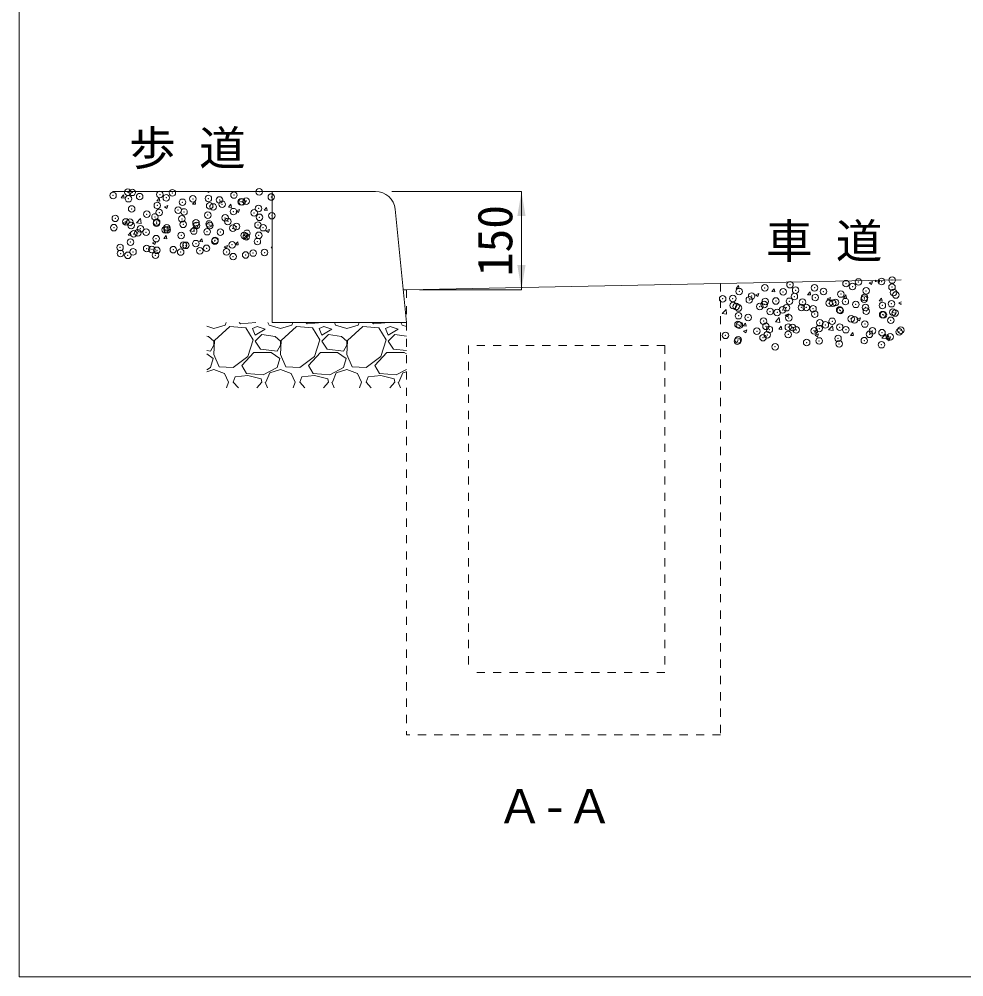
# Model space of a CAD drawing. Units: millimetres at full size, sheet at 1:20; details may follow other scales. Extents: x -237 to 17963, y -1745 to 5903.
# Drawn here: x 7963 to 9406, y -1745 to -281 of the extents above; entities that cross this region are included whole.
import ezdxf
from ezdxf.enums import TextEntityAlignment as Align

# ---------------------------------------------------------------- set-up
doc = ezdxf.new("R2010")
doc.units = ezdxf.units.MM
doc.header["$LTSCALE"] = 20
doc.header["$PDMODE"] = 32
doc.header["$PDSIZE"] = 10
doc.linetypes.add('USER1', pattern=[1.25, 0.625, -0.625])
for name, color, linetype, lineweight in [('_0-0_', 7, 'USER1', 13), ('寸法線', 7, 'Continuous', 9), ('本体', 2, 'Continuous', 13), ('枠', 5, 'Continuous', 5), ('ﾊｯﾁﾝｸﾞ', 7, 'Continuous', 5)]:
    doc.layers.add(name, color=color, linetype=linetype, lineweight=lineweight)
doc.styles.add('ＭＳ ゴシック', font='')
doc.styles.get('ＭＳ ゴシック').set_extended_font_data('MS Gothic')

# ---------------------------------------------------------------- blocks, each defined once
blk = doc.blocks.new('filled_arrow')
at = {"color": 0, "linetype": 'Continuous', "lineweight": -2}
blk.add_solid([(7.5, 1.25), (0, 0), (7.5, -1.25)], dxfattribs=at)

msp = doc.modelspace()

# ---------------------------------------------------------------- linework, layer by layer
at = {"layer": '_0-0_', "color": 2}
for p, q in [((9034.59, -685.05), (9034.59, -1375.05)), ((8554.59, -694.65), (8554.59, -1375.05)), ((8949.59, -780.05), (8649.59, -780.05)), ((8649.59, -780.05), (8649.59, -1280.05)), ((8949.59, -780.05), (8949.59, -1280.05)), ((8949.59, -1280.05), (8649.59, -1280.05)), ((9034.59, -1375.05), (8554.59, -1375.05))]:
    msp.add_line(p, q, dxfattribs=at)
at = {"layer": '寸法線'}
for p, q in [((8532.44, -544.65), (8730.38, -544.65)), ((8730.38, -694.65), (8730.38, -544.65)), ((8574.59, -694.65), (8730.38, -694.65))]:
    msp.add_line(p, q, dxfattribs=at)
at = {"layer": '本体'}
for p, q in [((8349.59, -544.65), (8105.35, -544.65)), ((8349.59, -744.65), (8349.59, -544.65)), ((8507.44, -544.65), (8349.59, -544.65)), ((8537.29, -571.67), (8554.59, -744.65)), ((9034.59, -685.05), (8554.59, -694.65)), ((9034.59, -685.05), (9310.52, -679.53)), ((8554.59, -694.65), (8549.59, -694.65)), ((8554.59, -744.65), (8349.59, -744.65))]:
    msp.add_line(p, q, dxfattribs=at)
msp.add_arc((8507.44, -574.65), 30, 5.71123, 90, dxfattribs=at)
at = {"layer": '枠', "lineweight": 13}
for q in [(7962.91, 5147.81), (17962.91, -1745.05)]:
    msp.add_line((7962.91, -1745.05), q, dxfattribs=at)
at = {"layer": 'ﾊｯﾁﾝｸﾞ'}
for p, q in [((8118.64, -554.17), (8122.31, -549.8)), ((8118.64, -554.17), (8123.2, -554.57)), ((8123.21, -554.57), (8122.32, -549.79)), ((8173.3, -558.96), (8176.97, -554.58)), ((8177.86, -559.35), (8176.98, -554.58)), ((8250.76, -544.65), (8252.74, -545.99)), ((8252.74, -545.99), (8253.19, -544.65)), ((8173.3, -558.96), (8177.85, -559.35)), ((8184.93, -568.01), (8190.26, -565.96)), ((8184.93, -568.01), (8188.72, -570.57)), ((8188.72, -570.57), (8190.26, -565.96)), ((8227.95, -563.74), (8231.63, -559.36)), ((8227.95, -563.74), (8232.51, -564.14)), ((8232.52, -564.13), (8231.63, -559.36)), ((8282.61, -568.52), (8286.28, -564.14)), ((8282.61, -568.52), (8287.16, -568.92)), ((8287.17, -568.92), (8286.29, -564.14)), ((8337.26, -573.3), (8340.94, -568.92)), ((8341.83, -573.7), (8340.95, -568.92)), ((8294.44, -574.11), (8299.77, -572.06)), ((8294.44, -574.11), (8298.23, -576.67)), ((8298.23, -576.67), (8299.77, -572.06)), ((8337.26, -573.3), (8341.82, -573.7)), ((8120.9, -592.58), (8126.24, -590.53)), ((8120.9, -592.59), (8124.69, -595.14)), ((8124.69, -595.14), (8126.24, -590.54)), ((8142.43, -592.23), (8148.37, -586.05)), ((8142.43, -592.24), (8149.21, -593.29)), ((8149.21, -593.29), (8148.37, -586.05)), ((8223.76, -604.85), (8229.69, -598.66)), ((8230.54, -605.9), (8229.69, -598.66)), ((8230.41, -598.69), (8235.75, -596.64)), ((8230.41, -598.69), (8234.2, -601.25)), ((8234.2, -601.25), (8235.75, -596.64)), ((8129.21, -611.49), (8132.89, -607.11)), ((8129.21, -611.49), (8133.77, -611.89)), ((8133.78, -611.89), (8132.9, -607.11)), ((8183.87, -616.27), (8187.54, -611.89)), ((8188.43, -616.67), (8187.55, -611.89)), ((8223.76, -604.85), (8230.54, -605.9)), ((8305.08, -617.46), (8311.02, -611.27)), ((8311.86, -618.51), (8311.02, -611.27)), ((8339.92, -604.79), (8345.26, -602.74)), ((8339.92, -604.79), (8343.71, -607.35)), ((8343.71, -607.35), (8345.26, -602.74)), ((8166.39, -623.26), (8171.72, -621.21)), ((8166.39, -623.27), (8170.18, -625.82)), ((8170.18, -625.82), (8171.72, -621.22)), ((8183.87, -616.27), (8188.42, -616.67)), ((8238.52, -621.05), (8242.2, -616.68)), ((8238.52, -621.05), (8243.08, -621.45)), ((8243.09, -621.45), (8242.21, -616.67)), ((8275.9, -629.36), (8281.23, -627.32)), ((8275.9, -629.37), (8279.69, -631.92)), ((8279.69, -631.92), (8281.23, -627.32)), ((8293.18, -625.84), (8296.85, -621.46)), ((8293.18, -625.84), (8297.73, -626.23)), ((8297.74, -626.23), (8296.86, -621.46)), ((8305.08, -617.46), (8311.86, -618.52)), ((8347.84, -630.62), (8349.59, -628.53)), ((8347.84, -630.62), (8349.59, -630.77)), ((9261.48, -684.29), (9266.82, -682.24)), ((9261.48, -684.29), (9265.27, -686.85)), ((9265.27, -686.85), (9266.81, -682.24)), ((9270.86, -681.97), (9272.48, -680.29)), ((9270.86, -681.97), (9277.64, -683.03)), ((9277.64, -683.02), (9277.31, -680.19)), ((9058.36, -692.78), (9062.03, -688.4)), ((9058.36, -692.78), (9062.91, -693.18)), ((9062.92, -693.18), (9062.04, -688.4)), ((9087.95, -702.76), (9093.28, -700.71)), ((9091.74, -705.32), (9093.28, -700.72)), ((9113.01, -697.56), (9116.68, -693.18)), ((9113.01, -697.56), (9117.57, -697.96)), ((9117.57, -697.96), (9116.69, -693.18)), ((9167.67, -702.34), (9171.34, -697.97)), ((9167.67, -702.34), (9172.22, -702.74)), ((9172.23, -702.74), (9171.35, -697.96)), ((9087.94, -702.77), (9091.73, -705.32)), ((9197.45, -708.87), (9201.24, -711.43)), ((9197.46, -708.87), (9202.79, -706.82)), ((9201.24, -711.43), (9202.79, -706.82)), ((9222.32, -707.12), (9226, -702.75)), ((9222.32, -707.12), (9226.88, -707.52)), ((9226.88, -707.52), (9226, -702.75)), ((9276.98, -711.91), (9280.65, -707.53)), ((9276.98, -711.91), (9281.53, -712.31)), ((9281.54, -712.3), (9280.66, -707.53)), ((9306.96, -714.97), (9311.19, -713.35)), ((9306.96, -714.97), (9310.75, -717.53)), ((9310.75, -717.53), (9311.25, -716.06)), ((9036.99, -730.97), (9042.93, -724.79)), ((9037, -730.98), (9043.77, -732.03)), ((9043.77, -732.03), (9042.93, -724.79)), ((9133.43, -733.44), (9138.77, -731.39)), ((9137.22, -736), (9138.76, -731.4)), ((8277.84, -748.8), (8279.32, -744.65)), ((8301.2, -746.77), (8299.26, -744.65)), ((8324.57, -744.74), (8301.2, -746.77)), ((8324.65, -744.65), (8324.57, -744.74)), ((8343.11, -744.65), (8344.89, -748.8)), ((8379.44, -748.8), (8380.92, -744.65)), ((8402.8, -746.77), (8400.86, -744.65)), ((8426.17, -744.74), (8402.8, -746.77)), ((8426.25, -744.65), (8426.17, -744.74)), ((8444.71, -744.65), (8446.49, -748.8)), ((8481.04, -748.8), (8482.52, -744.65)), ((8504.4, -746.77), (8502.46, -744.65)), ((8527.77, -744.74), (8504.4, -746.77)), ((8527.85, -744.65), (8527.77, -744.74)), ((8546.31, -744.65), (8548.09, -748.8)), ((9068.93, -750.1), (9072.6, -745.72)), ((9073.49, -750.49), (9072.61, -745.72)), ((9118.32, -743.59), (9124.25, -737.4)), ((9118.32, -743.59), (9125.1, -744.64)), ((9125.1, -744.64), (9124.25, -737.4)), ((9133.43, -733.45), (9137.22, -736)), ((9242.94, -739.55), (9248.27, -737.5)), ((9242.94, -739.55), (9246.73, -742.11)), ((9246.73, -742.11), (9248.27, -737.5)), ((8249.59, -750.66), (8260.56, -753.88)), ((8260.56, -753.88), (8277.84, -748.8)), ((8284.95, -750.84), (8261.58, -772.17)), ((8309.33, -752.87), (8284.95, -750.84)), ((8320.51, -771.16), (8309.33, -752.87)), ((8326.6, -750.84), (8319.49, -753.88)), ((8319.49, -753.88), (8323.56, -764.04)), ((8323.56, -764.04), (8338.8, -754.9)), ((8338.8, -754.9), (8326.6, -750.84)), ((8344.89, -748.8), (8362.16, -753.88)), ((8362.16, -753.88), (8379.44, -748.8)), ((8386.55, -750.84), (8363.18, -772.17)), ((8410.93, -752.87), (8386.55, -750.84)), ((8422.11, -771.16), (8410.93, -752.87)), ((8428.2, -750.84), (8421.09, -753.88)), ((8421.09, -753.88), (8425.16, -764.04)), ((8425.16, -764.04), (8440.4, -754.9)), ((8440.4, -754.9), (8428.2, -750.84)), ((8446.49, -748.8), (8463.76, -753.88)), ((8463.76, -753.88), (8481.04, -748.8)), ((8488.15, -750.84), (8464.78, -772.17)), ((8512.53, -752.87), (8488.15, -750.84)), ((8523.71, -771.16), (8512.53, -752.87)), ((8529.8, -750.84), (8522.69, -753.88)), ((8522.69, -753.88), (8526.76, -764.04)), ((8526.76, -764.04), (8542, -754.9)), ((8542, -754.9), (8529.8, -750.84)), ((8548.09, -748.8), (8554.59, -750.71)), ((9068.93, -750.1), (9073.48, -750.5)), ((9069.4, -758.02), (9073.19, -760.58)), ((9069.41, -758.02), (9074.74, -755.97)), ((9073.19, -760.58), (9074.74, -755.98)), ((9123.58, -754.88), (9127.26, -750.5)), ((9123.58, -754.88), (9128.14, -755.28)), ((9128.15, -755.28), (9127.26, -750.5)), ((9178.24, -759.66), (9181.91, -755.28)), ((9178.24, -759.66), (9182.79, -760.06)), ((9182.8, -760.06), (9181.92, -755.28)), ((9199.64, -756.2), (9205.58, -750.01)), ((9199.64, -756.2), (9206.42, -757.25)), ((9206.42, -757.25), (9205.58, -750.01)), ((9232.89, -764.44), (9236.57, -760.06)), ((9237.46, -764.84), (9236.57, -760.06)), ((8252.44, -766.08), (8249.59, -765.65)), ((8260.56, -773.19), (8252.44, -766.08)), ((8261.58, -772.17), (8260.56, -793.51)), ((8260.56, -779.28), (8260.56, -773.19)), ((8312.38, -796.56), (8320.51, -771.16)), ((8333.72, -763.03), (8323.56, -773.19)), ((8323.56, -773.19), (8331.68, -785.38)), ((8354.04, -766.08), (8333.72, -763.03)), ((8362.16, -773.19), (8354.04, -766.08)), ((8363.18, -772.17), (8362.16, -793.51)), ((8362.16, -779.28), (8362.16, -773.19)), ((8413.98, -796.56), (8422.11, -771.16)), ((8435.32, -763.03), (8425.16, -773.19)), ((8425.16, -773.19), (8433.28, -785.38)), ((8455.64, -766.08), (8435.32, -763.03)), ((8463.76, -773.19), (8455.64, -766.08)), ((8464.78, -772.17), (8463.76, -793.51)), ((8463.76, -779.28), (8463.76, -773.19)), ((8515.58, -796.56), (8523.71, -771.16)), ((8536.92, -763.03), (8526.76, -773.19)), ((8526.76, -773.19), (8534.88, -785.38)), ((8554.59, -765.68), (8536.92, -763.03)), ((9178.91, -764.12), (9184.25, -762.07)), ((9178.91, -764.13), (9182.7, -766.68)), ((9182.7, -766.68), (9184.25, -762.08)), ((9232.89, -764.44), (9237.45, -764.84)), ((9280.96, -768.81), (9286.9, -762.63)), ((9280.97, -768.82), (9287.74, -769.87)), ((9287.74, -769.86), (9286.9, -762.63)), ((9287.55, -769.22), (9291.22, -764.85)), ((9287.55, -769.22), (9292.1, -769.62)), ((9288.42, -770.22), (9293.76, -768.18)), ((9288.42, -770.23), (9292.21, -772.79)), ((9292.11, -769.62), (9291.23, -764.84)), ((9292.21, -772.79), (9293.76, -768.18)), ((8249.59, -787.72), (8255.48, -788.43)), ((8255.48, -788.43), (8260.56, -779.28)), ((8303.24, -810.78), (8321.52, -790.46)), ((8321.52, -790.46), (8347.94, -790.46)), ((8331.68, -785.38), (8357.08, -788.43)), ((8347.94, -790.46), (8361.15, -799.6)), ((8357.08, -788.43), (8362.16, -779.28)), ((8404.84, -810.78), (8423.12, -790.46)), ((8423.12, -790.46), (8449.54, -790.46)), ((8433.28, -785.38), (8458.68, -788.43)), ((8449.54, -790.46), (8462.75, -799.6)), ((8458.68, -788.43), (8463.76, -779.28)), ((8506.44, -810.78), (8524.72, -790.46)), ((8524.72, -790.46), (8551.14, -790.46)), ((8534.88, -785.38), (8554.59, -787.74)), ((8551.14, -790.46), (8554.59, -792.85)), ((8249.59, -792.71), (8259.55, -799.6)), ((8259.55, -799.6), (8255.48, -813.83)), ((8260.56, -793.51), (8268.69, -812.81)), ((8290.03, -813.83), (8312.38, -796.56)), ((8361.15, -799.6), (8357.08, -813.83)), ((8362.16, -793.51), (8370.29, -812.81)), ((8391.63, -813.83), (8413.98, -796.56)), ((8462.75, -799.6), (8458.68, -813.83)), ((8463.76, -793.51), (8471.89, -812.81)), ((8493.23, -813.83), (8515.58, -796.56)), ((8255.48, -813.83), (8249.59, -816.92)), ((8249.59, -820.31), (8260.56, -816.88)), ((8260.56, -816.88), (8276.82, -822.97)), ((8268.69, -812.81), (8290.03, -813.83)), ((8310.35, -822.97), (8303.24, -810.78)), ((8357.08, -813.83), (8335.75, -825)), ((8345.91, -821.96), (8362.16, -816.88)), ((8362.16, -816.88), (8378.42, -822.97)), ((8370.29, -812.81), (8391.63, -813.83)), ((8411.95, -822.97), (8404.84, -810.78)), ((8458.68, -813.83), (8437.35, -825)), ((8447.51, -821.96), (8463.76, -816.88)), ((8463.76, -816.88), (8480.02, -822.97)), ((8471.89, -812.81), (8493.23, -813.83)), ((8513.55, -822.97), (8506.44, -810.78)), ((8554.59, -816.81), (8538.95, -825)), ((8276.82, -822.97), (8282.92, -836.18)), ((8290.03, -836.18), (8293.08, -828.05)), ((8312.38, -826.02), (8293.08, -828.05)), ((8335.75, -825), (8310.35, -822.97)), ((8332.7, -831.1), (8312.38, -826.02)), ((8333.72, -836.18), (8332.7, -831.1)), ((8339.81, -836.18), (8345.91, -821.96)), ((8378.42, -822.97), (8384.52, -836.18)), ((8391.63, -836.18), (8394.68, -828.05)), ((8413.98, -826.02), (8394.68, -828.05)), ((8437.35, -825), (8411.95, -822.97)), ((8434.3, -831.1), (8413.98, -826.02)), ((8435.32, -836.18), (8434.3, -831.1)), ((8441.41, -836.18), (8447.51, -821.96)), ((8480.02, -822.97), (8486.12, -836.18)), ((8493.23, -836.18), (8496.28, -828.05)), ((8515.58, -826.02), (8496.28, -828.05)), ((8538.95, -825), (8513.55, -822.97)), ((8535.9, -831.1), (8515.58, -826.02)), ((8536.92, -836.18), (8535.9, -831.1)), ((8543.01, -836.18), (8549.11, -821.96)), ((8549.11, -821.96), (8554.59, -820.24)), ((8279.89, -844.65), (8282.92, -836.18)), ((8297.79, -844.65), (8290.03, -836.18)), ((8333.72, -836.18), (8326.09, -844.65)), ((8338.8, -836.18), (8342.43, -844.65)), ((8381.49, -844.65), (8384.52, -836.18)), ((8399.39, -844.65), (8391.63, -836.18)), ((8435.32, -836.18), (8427.69, -844.65)), ((8440.4, -836.18), (8444.03, -844.65)), ((8483.09, -844.65), (8486.12, -836.18)), ((8500.99, -844.65), (8493.23, -836.18)), ((8536.92, -836.18), (8529.29, -844.65)), ((8542, -836.18), (8545.63, -844.65))]:
    msp.add_line(p, q, dxfattribs=at)
for p in [(8129.1, -545.62), (8135.75, -545.9), (8329.63, -545.07), (8106.37, -550.65), (8129.83, -555.56), (8147.05, -552.37), (8177.95, -549.22), (8187.73, -554.09), (8197.03, -546.71), (8212.44, -561.03), (8228.41, -555.81), (8252.02, -555.31), (8269.08, -557.53), (8291.14, -549.95), (8301.9, -560.32), (8303.71, -560.58), (8309.76, -559.25), (8348.15, -552.95), (8134.83, -571.27), (8173.95, -565.91), (8205.84, -572.96), (8214.84, -575.83), (8253.97, -566.63), (8259.28, -568.21), (8273.04, -564.12), (8290.22, -575.31), (8328.7, -570.44), (8109.78, -585.61), (8157.91, -579.28), (8170.4, -583.46), (8176.98, -576.76), (8211.51, -586.39), (8251.09, -580.68), (8277.53, -584.94), (8281.86, -590.37), (8321.97, -577.31), (8329.98, -584.04), (8349.06, -581.53), (8107.6, -599.83), (8125.96, -591.09), (8132.21, -591.31), (8133.9, -596.64), (8148.28, -601.55), (8172.89, -593.03), (8173.02, -591.27), (8185.8, -603.02), (8188.66, -600.19), (8188.96, -603.27), (8213.57, -594.75), (8229.63, -604.98), (8233.1, -592.57), (8233.92, -596.68), (8253, -594.17), (8254.24, -596.47), (8289.29, -600.68), (8294.92, -598.19), (8327.78, -595.8), (8335.6, -599.9), (8137.86, -609.33), (8144.22, -607.82), (8156.94, -606.82), (8172.1, -616.64), (8210.59, -611.76), (8250.16, -606.05), (8262.2, -619.23), (8270.31, -606.7), (8306.64, -611.6), (8309.93, -614.09), (8310.99, -608.42), (8329.01, -611.58), (8117.05, -630.04), (8132.97, -622), (8157.73, -631.76), (8165.75, -633.07), (8173.32, -634.49), (8198.41, -633.48), (8213.88, -626.74), (8217.76, -626.86), (8232.95, -624.23), (8249.24, -631.41), (8261.81, -620.43), (8288.36, -626.05), (8326.85, -621.17), (8117.82, -639.38), (8128.88, -642.12), (8136.89, -636.87), (8171.17, -642), (8209.66, -637.13), (8239.08, -635.2), (8279.76, -636.92), (8289.89, -644.15), (8308.96, -641.63), (8320.44, -638.64), (8337.82, -637.83), (9102.21, -691.92), (9140.7, -687.04), (9178.14, -691.69), (9226.27, -685.36), (9236.25, -689.87), (9245.34, -682.85), (9280.69, -682.24), (9296.54, -690.73), (9296.69, -679.88), (9063.08, -697.28), (9082.08, -704.34), (9130.21, -698.01), (9147.38, -705.12), (9149.28, -695.49), (9179.35, -706.69), (9191.82, -697.49), (9218.47, -701.33), (9254.51, -706.6), (9256.96, -696.45), (9298.95, -698.97), (9302.28, -702.77), (9037.79, -708.51), (9053.22, -708.14), (9053.86, -718.75), (9058.5, -720.38), (9078.47, -710.23), (9094.53, -720.46), (9101.28, -717.28), (9102.94, -712.75), (9119.14, -711.95), (9135.21, -722.18), (9139.77, -712.4), (9158.1, -721.75), (9159.82, -713.67), (9165.64, -721.85), (9200.5, -715.39), (9206.22, -715.41), (9210.07, -714.22), (9225.3, -712.9), (9241.18, -717.1), (9254.16, -709.1), (9256.03, -721.81), (9281.85, -718.82), (9295.61, -716.1), (9062.04, -734.4), (9062.16, -722.65), (9110.16, -728.06), (9121.2, -729.48), (9129.24, -725.55), (9175.89, -723.9), (9178.42, -732.06), (9216.57, -725.62), (9217.54, -726.69), (9257.24, -727.34), (9282.23, -732.82), (9283.61, -733.26), (9297.92, -729.06), (9301.31, -730.31), (9061.23, -748.01), (9063.31, -748.96), (9076.76, -737.11), (9100.35, -742.65), (9103.98, -750.68), (9138.84, -737.77), (9186.18, -745.47), (9194.74, -748.52), (9205.25, -742.96), (9234.11, -739.16), (9239.18, -740.89), (9255.11, -747.18), (9294.68, -741.47), (9041.99, -764.45), (9090.12, -758.11), (9105.86, -763.77), (9109.19, -755.6), (9137.92, -763.14), (9138.05, -751.8), (9144.66, -752.4), (9150.3, -756.15), (9177.49, -757.42), (9185.34, -754.12), (9216.62, -752.06), (9226.02, -755.84), (9262.19, -762.88), (9266.69, -757.56), (9281.26, -760.36), (9307.37, -759.27), (9310.12, -756.56), (9060.3, -773.38), (9061.42, -771.4), (9099.43, -768.02), (9166.13, -775.52), (9185.21, -773.01), (9214.06, -769.21), (9215.69, -777.43), (9254.18, -772.55), (9280.47, -778.73), (9293.76, -766.83), (9118.01, -781.86)]:
    msp.add_point(p, dxfattribs=at)

# ---------------------------------------------------------------- block references
at = {"layer": '寸法線', "xscale": 5, "yscale": 5}
for p, rotation in [((8730.38, -544.65), 270), ((8730.38, -694.65), 90)]:
    msp.add_blockref('filled_arrow', p, dxfattribs=dict(at, rotation=rotation))

# ---------------------------------------------------------------- texts
at = {"layer": '_0-0_', "style": 'ＭＳ ゴシック'}
for s, p in [('歩 道', (8131.01, -519.88)), ('車 道', (9103.93, -662)), ('Ａ-Ａ', (8692.37, -1526.04))]:
    msp.add_text(s, height=52.22, dxfattribs=at).set_placement(p, align=Align.BOTTOM_LEFT)
at = {"layer": '寸法線', "style": 'ＭＳ ゴシック'}
msp.add_text('150', height=53.4, rotation=90, dxfattribs=at).set_placement((8689.76, -619.65), align=Align.MIDDLE_CENTER)

doc.saveas('drawing.dxf')
